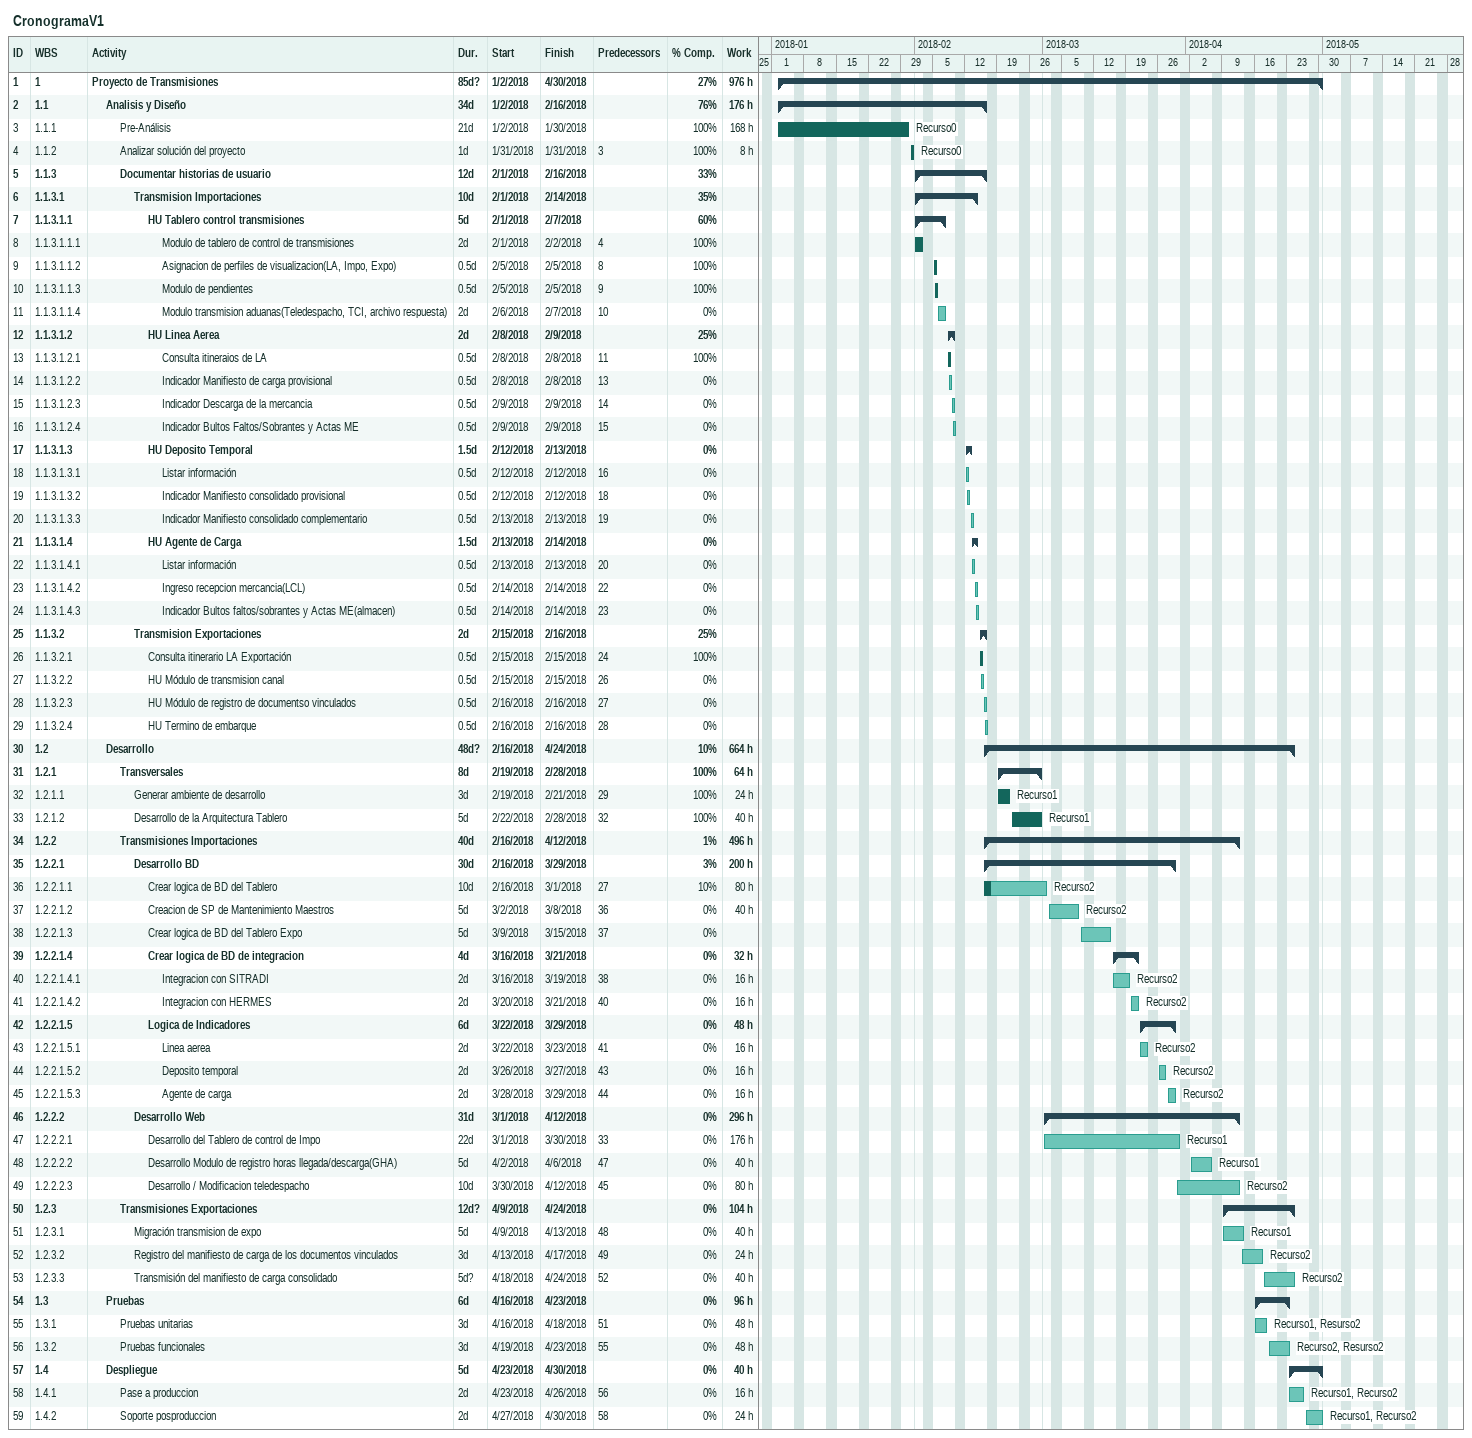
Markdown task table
CronogramaV1

| ID | WBS | Task | Duration | Start | Finish | Predecessors | Resources | % complete | Work (h) |
|---|---|---|---|---|---|---|---|---|---|
| 1 | 1 | **Proyecto de Transmisiones** | 85d? | 2018-01-02 | 2018-04-30 |  |  | 27 | 976 |
| 2 | 1.1 | **Analisis y Diseño** | 34d | 2018-01-02 | 2018-02-16 |  |  | 76 | 176 |
| 3 | 1.1.1 | Pre-Análisis | 21d | 2018-01-02 | 2018-01-30 |  | Recurso0 | 100 | 168 |
| 4 | 1.1.2 | Analizar solución del proyecto | 1d | 2018-01-31 | 2018-01-31 | 3 | Recurso0 | 100 | 8 |
| 5 | 1.1.3 | **Documentar historias de usuario** | 12d | 2018-02-01 | 2018-02-16 |  |  | 33 |  |
| 6 | 1.1.3.1 | **Transmision Importaciones** | 10d | 2018-02-01 | 2018-02-14 |  |  | 35 |  |
| 7 | 1.1.3.1.1 | **HU Tablero control transmisiones** | 5d | 2018-02-01 | 2018-02-07 |  |  | 60 |  |
| 8 | 1.1.3.1.1.1 | Modulo de tablero de control de transmisiones | 2d | 2018-02-01 | 2018-02-02 | 4 |  | 100 |  |
| 9 | 1.1.3.1.1.2 | Asignacion de perfiles de visualizacion(LA, Impo, Expo) | 0.5d | 2018-02-05 | 2018-02-05 | 8 |  | 100 |  |
| 10 | 1.1.3.1.1.3 | Modulo de pendientes | 0.5d | 2018-02-05 | 2018-02-05 | 9 |  | 100 |  |
| 11 | 1.1.3.1.1.4 | Modulo transmision aduanas(Teledespacho, TCI, archivo respuesta) | 2d | 2018-02-06 | 2018-02-07 | 10 |  | 0 |  |
| 12 | 1.1.3.1.2 | **HU Linea Aerea** | 2d | 2018-02-08 | 2018-02-09 |  |  | 25 |  |
| 13 | 1.1.3.1.2.1 | Consulta itineraios de LA | 0.5d | 2018-02-08 | 2018-02-08 | 11 |  | 100 |  |
| 14 | 1.1.3.1.2.2 | Indicador Manifiesto de carga provisional | 0.5d | 2018-02-08 | 2018-02-08 | 13 |  | 0 |  |
| 15 | 1.1.3.1.2.3 | Indicador Descarga de la mercancia | 0.5d | 2018-02-09 | 2018-02-09 | 14 |  | 0 |  |
| 16 | 1.1.3.1.2.4 | Indicador Bultos Faltos/Sobrantes y Actas ME | 0.5d | 2018-02-09 | 2018-02-09 | 15 |  | 0 |  |
| 17 | 1.1.3.1.3 | **HU Deposito Temporal** | 1.5d | 2018-02-12 | 2018-02-13 |  |  | 0 |  |
| 18 | 1.1.3.1.3.1 | Listar información | 0.5d | 2018-02-12 | 2018-02-12 | 16 |  | 0 |  |
| 19 | 1.1.3.1.3.2 | Indicador Manifiesto consolidado provisional | 0.5d | 2018-02-12 | 2018-02-12 | 18 |  | 0 |  |
| 20 | 1.1.3.1.3.3 | Indicador Manifiesto consolidado complementario | 0.5d | 2018-02-13 | 2018-02-13 | 19 |  | 0 |  |
| 21 | 1.1.3.1.4 | **HU Agente de Carga** | 1.5d | 2018-02-13 | 2018-02-14 |  |  | 0 |  |
| 22 | 1.1.3.1.4.1 | Listar información | 0.5d | 2018-02-13 | 2018-02-13 | 20 |  | 0 |  |
| 23 | 1.1.3.1.4.2 | Ingreso recepcion mercancia(LCL) | 0.5d | 2018-02-14 | 2018-02-14 | 22 |  | 0 |  |
| 24 | 1.1.3.1.4.3 | Indicador Bultos faltos/sobrantes y Actas ME(almacen) | 0.5d | 2018-02-14 | 2018-02-14 | 23 |  | 0 |  |
| 25 | 1.1.3.2 | **Transmision Exportaciones** | 2d | 2018-02-15 | 2018-02-16 |  |  | 25 |  |
| 26 | 1.1.3.2.1 | Consulta itinerario LA Exportación | 0.5d | 2018-02-15 | 2018-02-15 | 24 |  | 100 |  |
| 27 | 1.1.3.2.2 | HU Módulo de transmision canal | 0.5d | 2018-02-15 | 2018-02-15 | 26 |  | 0 |  |
| 28 | 1.1.3.2.3 | HU Módulo de registro de documentso vinculados | 0.5d | 2018-02-16 | 2018-02-16 | 27 |  | 0 |  |
| 29 | 1.1.3.2.4 | HU Termino de embarque | 0.5d | 2018-02-16 | 2018-02-16 | 28 |  | 0 |  |
| 30 | 1.2 | **Desarrollo** | 48d? | 2018-02-16 | 2018-04-24 |  |  | 10 | 664 |
| 31 | 1.2.1 | **Transversales** | 8d | 2018-02-19 | 2018-02-28 |  |  | 100 | 64 |
| 32 | 1.2.1.1 | Generar ambiente de desarrollo | 3d | 2018-02-19 | 2018-02-21 | 29 | Recurso1 | 100 | 24 |
| 33 | 1.2.1.2 | Desarrollo de la Arquitectura Tablero | 5d | 2018-02-22 | 2018-02-28 | 32 | Recurso1 | 100 | 40 |
| 34 | 1.2.2 | **Transmisiones Importaciones** | 40d | 2018-02-16 | 2018-04-12 |  |  | 1 | 496 |
| 35 | 1.2.2.1 | **Desarrollo BD** | 30d | 2018-02-16 | 2018-03-29 |  |  | 3 | 200 |
| 36 | 1.2.2.1.1 | Crear logica de BD del Tablero | 10d | 2018-02-16 | 2018-03-01 | 27 | Recurso2 | 10 | 80 |
| 37 | 1.2.2.1.2 | Creacion de SP de Mantenimiento Maestros | 5d | 2018-03-02 | 2018-03-08 | 36 | Recurso2 | 0 | 40 |
| 38 | 1.2.2.1.3 | Crear logica de BD del Tablero Expo | 5d | 2018-03-09 | 2018-03-15 | 37 |  | 0 |  |
| 39 | 1.2.2.1.4 | **Crear logica de BD de integracion** | 4d | 2018-03-16 | 2018-03-21 |  |  | 0 | 32 |
| 40 | 1.2.2.1.4.1 | Integracion con SITRADI | 2d | 2018-03-16 | 2018-03-19 | 38 | Recurso2 | 0 | 16 |
| 41 | 1.2.2.1.4.2 | Integracion con HERMES | 2d | 2018-03-20 | 2018-03-21 | 40 | Recurso2 | 0 | 16 |
| 42 | 1.2.2.1.5 | **Logica de Indicadores** | 6d | 2018-03-22 | 2018-03-29 |  |  | 0 | 48 |
| 43 | 1.2.2.1.5.1 | Linea aerea | 2d | 2018-03-22 | 2018-03-23 | 41 | Recurso2 | 0 | 16 |
| 44 | 1.2.2.1.5.2 | Deposito temporal | 2d | 2018-03-26 | 2018-03-27 | 43 | Recurso2 | 0 | 16 |
| 45 | 1.2.2.1.5.3 | Agente de carga | 2d | 2018-03-28 | 2018-03-29 | 44 | Recurso2 | 0 | 16 |
| 46 | 1.2.2.2 | **Desarrollo Web** | 31d | 2018-03-01 | 2018-04-12 |  |  | 0 | 296 |
| 47 | 1.2.2.2.1 | Desarrollo del Tablero de control de Impo | 22d | 2018-03-01 | 2018-03-30 | 33 | Recurso1 | 0 | 176 |
| 48 | 1.2.2.2.2 | Desarrollo Modulo de registro horas llegada/descarga(GHA) | 5d | 2018-04-02 | 2018-04-06 | 47 | Recurso1 | 0 | 40 |
| 49 | 1.2.2.2.3 | Desarrollo / Modificacion teledespacho | 10d | 2018-03-30 | 2018-04-12 | 45 | Recurso2 | 0 | 80 |
| 50 | 1.2.3 | **Transmisiones Exportaciones** | 12d? | 2018-04-09 | 2018-04-24 |  |  | 0 | 104 |
| 51 | 1.2.3.1 | Migración transmision de expo | 5d | 2018-04-09 | 2018-04-13 | 48 | Recurso1 | 0 | 40 |
| 52 | 1.2.3.2 | Registro del manifiesto de carga de los documentos vinculados | 3d | 2018-04-13 | 2018-04-17 | 49 | Recurso2 | 0 | 24 |
| 53 | 1.2.3.3 | Transmisión del manifiesto de carga consolidado | 5d? | 2018-04-18 | 2018-04-24 | 52 | Recurso2 | 0 | 40 |
| 54 | 1.3 | **Pruebas** | 6d | 2018-04-16 | 2018-04-23 |  |  | 0 | 96 |
| 55 | 1.3.1 | Pruebas unitarias | 3d | 2018-04-16 | 2018-04-18 | 51 | Recurso1, Resurso2 | 0 | 48 |
| 56 | 1.3.2 | Pruebas funcionales | 3d | 2018-04-19 | 2018-04-23 | 55 | Recurso2, Resurso2 | 0 | 48 |
| 57 | 1.4 | **Despliegue** | 5d | 2018-04-23 | 2018-04-30 |  |  | 0 | 40 |
| 58 | 1.4.1 | Pase a produccion | 2d | 2018-04-23 | 2018-04-26 | 56 | Recurso1, Recurso2 | 0 | 16 |
| 59 | 1.4.2 | Soporte posproduccion | 2d | 2018-04-27 | 2018-04-30 | 58 | Recurso1, Recurso2 | 0 | 24 |
